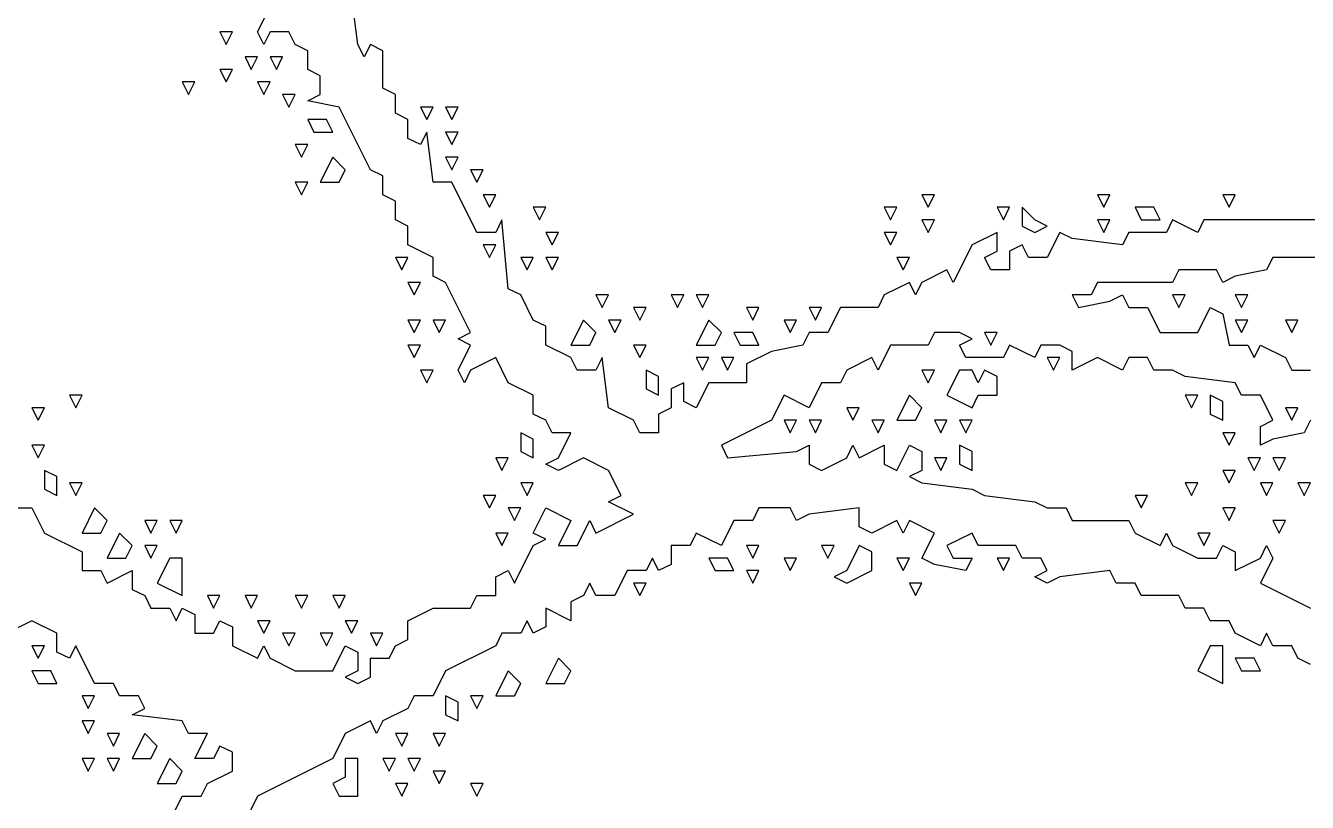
# Model space of a CAD drawing. Extents: x 2 to 124, y 0 to 170.
# Drawn here: x 46.04 to 62.5, y 148.03 to 158.01 of the extents above; entities that cross this region are included whole.
import ezdxf

# ---------------------------------------------------------------- set-up
doc = ezdxf.new("R2010")
doc.units = 0
doc.layers.add('Layer0', color=7, linetype='Continuous')

msp = doc.modelspace()

# ---------------------------------------------------------------- linework, layer by layer
at = {"layer": 'Layer0', "color": 5, "linetype": 'CONTINUOUS'}
for p, q in [((50.30777, 157.7652, 0.1), (50.22727, 158.4091, 0.1)), ((49.01989, 157.9261, 0.1), (49.18087, 158.2481, 0.1)), ((48.53693, 157.9261, 0.1), (48.61742, 157.7652, 0.1)), ((48.69792, 157.9261, 0.1), (48.53693, 157.9261, 0.1)), ((48.61742, 157.7652, 0.1), (48.69792, 157.9261, 0.1)), ((49.10038, 157.7652, 0.1), (49.01989, 157.9261, 0.1)), ((49.18087, 157.9261, 0.1), (49.10038, 157.7652, 0.1)), ((49.42235, 157.9261, 0.1), (49.18087, 157.9261, 0.1)), ((49.50284, 157.7652, 0.1), (49.42235, 157.9261, 0.1)), ((49.66383, 157.6847, 0.1), (49.50284, 157.7652, 0.1)), ((50.38826, 157.6042, 0.1), (50.30777, 157.7652, 0.1)), ((50.46875, 157.7652, 0.1), (50.38826, 157.6042, 0.1)), ((50.62973, 157.6847, 0.1), (50.46875, 157.7652, 0.1)), ((48.8589, 157.6042, 0.1), (48.93939, 157.4432, 0.1)), ((49.01989, 157.6042, 0.1), (48.8589, 157.6042, 0.1)), ((48.93939, 157.4432, 0.1), (49.01989, 157.6042, 0.1)), ((49.18087, 157.6042, 0.1), (49.26136, 157.4432, 0.1)), ((49.34186, 157.6042, 0.1), (49.18087, 157.6042, 0.1)), ((49.26136, 157.4432, 0.1), (49.34186, 157.6042, 0.1)), ((49.66383, 157.4432, 0.1), (49.66383, 157.6847, 0.1)), ((50.62973, 157.2017, 0.1), (50.62973, 157.6847, 0.1)), ((48.53693, 157.4432, 0.1), (48.61742, 157.2822, 0.1)), ((48.69792, 157.4432, 0.1), (48.53693, 157.4432, 0.1)), ((48.61742, 157.2822, 0.1), (48.69792, 157.4432, 0.1)), ((49.82481, 157.3627, 0.1), (49.66383, 157.4432, 0.1)), ((48.05398, 157.2822, 0.1), (48.13447, 157.1212, 0.1)), ((48.21496, 157.2822, 0.1), (48.05398, 157.2822, 0.1)), ((48.13447, 157.1212, 0.1), (48.21496, 157.2822, 0.1)), ((49.01989, 157.2822, 0.1), (49.10038, 157.1212, 0.1)), ((49.18087, 157.2822, 0.1), (49.01989, 157.2822, 0.1)), ((49.10038, 157.1212, 0.1), (49.18087, 157.2822, 0.1)), ((49.82481, 157.1212, 0.1), (49.82481, 157.3627, 0.1)), ((50.79072, 157.1212, 0.1), (50.62973, 157.2017, 0.1)), ((49.34186, 157.1212, 0.1), (49.42235, 156.9602, 0.1)), ((49.50284, 157.1212, 0.1), (49.34186, 157.1212, 0.1)), ((49.42235, 156.9602, 0.1), (49.50284, 157.1212, 0.1)), ((49.66383, 157.0407, 0.1), (49.82481, 157.1212, 0.1)), ((50.06629, 156.9602, 0.1), (49.66383, 157.0407, 0.1)), ((50.79072, 156.8797, 0.1), (50.79072, 157.1212, 0.1)), ((50.46875, 156.1553, 0.1), (50.06629, 156.9602, 0.1)), ((50.9517, 156.7992, 0.1), (50.79072, 156.8797, 0.1)), ((51.11269, 156.9602, 0.1), (51.19318, 156.7992, 0.1)), ((51.27367, 156.9602, 0.1), (51.11269, 156.9602, 0.1)), ((51.19318, 156.7992, 0.1), (51.27367, 156.9602, 0.1)), ((51.43466, 156.9602, 0.1), (51.51515, 156.7992, 0.1)), ((51.59564, 156.9602, 0.1), (51.43466, 156.9602, 0.1)), ((51.51515, 156.7992, 0.1), (51.59564, 156.9602, 0.1)), ((49.66383, 156.7992, 0.1), (49.74432, 156.6383, 0.1)), ((49.9053, 156.7992, 0.1), (49.66383, 156.7992, 0.1)), ((49.9858, 156.6383, 0.1), (49.9053, 156.7992, 0.1)), ((50.9517, 156.5578, 0.1), (50.9517, 156.7992, 0.1)), ((49.74432, 156.6383, 0.1), (49.9858, 156.6383, 0.1)), ((51.11269, 156.4773, 0.1), (50.9517, 156.5578, 0.1)), ((51.19318, 156.6383, 0.1), (51.11269, 156.4773, 0.1)), ((51.27367, 155.9943, 0.1), (51.19318, 156.6383, 0.1)), ((51.43466, 156.6383, 0.1), (51.51515, 156.4773, 0.1)), ((51.59564, 156.6383, 0.1), (51.43466, 156.6383, 0.1)), ((51.51515, 156.4773, 0.1), (51.59564, 156.6383, 0.1)), ((49.50284, 156.4773, 0.1), (49.58333, 156.3163, 0.1)), ((49.66383, 156.4773, 0.1), (49.50284, 156.4773, 0.1)), ((49.58333, 156.3163, 0.1), (49.66383, 156.4773, 0.1)), ((49.9858, 156.3163, 0.1), (49.82481, 155.9943, 0.1)), ((50.14678, 156.1553, 0.1), (49.9858, 156.3163, 0.1)), ((51.43466, 156.3163, 0.1), (51.51515, 156.1553, 0.1)), ((51.59564, 156.3163, 0.1), (51.43466, 156.3163, 0.1)), ((51.51515, 156.1553, 0.1), (51.59564, 156.3163, 0.1)), ((50.06629, 155.9943, 0.1), (50.14678, 156.1553, 0.1)), ((50.62973, 156.0748, 0.1), (50.46875, 156.1553, 0.1)), ((50.62973, 155.8333, 0.1), (50.62973, 156.0748, 0.1)), ((51.75663, 156.1553, 0.1), (51.83712, 155.9943, 0.1)), ((51.91761, 156.1553, 0.1), (51.75663, 156.1553, 0.1)), ((51.83712, 155.9943, 0.1), (51.91761, 156.1553, 0.1)), ((49.50284, 155.9943, 0.1), (49.58333, 155.8333, 0.1)), ((49.66383, 155.9943, 0.1), (49.50284, 155.9943, 0.1)), ((49.58333, 155.8333, 0.1), (49.66383, 155.9943, 0.1)), ((49.82481, 155.9943, 0.1), (50.06629, 155.9943, 0.1)), ((51.51515, 155.9943, 0.1), (51.27367, 155.9943, 0.1)), ((51.83712, 155.3504, 0.1), (51.51515, 155.9943, 0.1)), ((50.79072, 155.7528, 0.1), (50.62973, 155.8333, 0.1)), ((50.79072, 155.5114, 0.1), (50.79072, 155.7528, 0.1)), ((51.91761, 155.8333, 0.1), (51.99811, 155.6723, 0.1)), ((52.0786, 155.8333, 0.1), (51.91761, 155.8333, 0.1)), ((51.99811, 155.6723, 0.1), (52.0786, 155.8333, 0.1)), ((57.55208, 155.8333, 0.1), (57.63258, 155.6723, 0.1)), ((57.71307, 155.8333, 0.1), (57.55208, 155.8333, 0.1)), ((57.63258, 155.6723, 0.1), (57.71307, 155.8333, 0.1)), ((59.80587, 155.8333, 0.1), (59.88636, 155.6723, 0.1)), ((59.96686, 155.8333, 0.1), (59.80587, 155.8333, 0.1)), ((59.88636, 155.6723, 0.1), (59.96686, 155.8333, 0.1)), ((61.41572, 155.8333, 0.1), (61.49621, 155.6723, 0.1)), ((61.5767, 155.8333, 0.1), (61.41572, 155.8333, 0.1)), ((61.49621, 155.6723, 0.1), (61.5767, 155.8333, 0.1)), ((52.56155, 155.6723, 0.1), (52.64205, 155.5114, 0.1)), ((52.72254, 155.6723, 0.1), (52.56155, 155.6723, 0.1)), ((52.64205, 155.5114, 0.1), (52.72254, 155.6723, 0.1)), ((57.06913, 155.6723, 0.1), (57.14962, 155.5114, 0.1)), ((57.23011, 155.6723, 0.1), (57.06913, 155.6723, 0.1)), ((57.14962, 155.5114, 0.1), (57.23011, 155.6723, 0.1)), ((58.51799, 155.6723, 0.1), (58.59848, 155.5114, 0.1)), ((58.67898, 155.6723, 0.1), (58.51799, 155.6723, 0.1)), ((58.59848, 155.5114, 0.1), (58.67898, 155.6723, 0.1)), ((58.83996, 155.6723, 0.1), (58.83996, 155.4309, 0.1)), ((59.00095, 155.5114, 0.1), (58.83996, 155.6723, 0.1)), ((60.28883, 155.6723, 0.1), (60.36932, 155.5114, 0.1)), ((60.5303, 155.6723, 0.1), (60.28883, 155.6723, 0.1)), ((60.6108, 155.5114, 0.1), (60.5303, 155.6723, 0.1)), ((50.9517, 155.4309, 0.1), (50.79072, 155.5114, 0.1)), ((50.9517, 155.1894, 0.1), (50.9517, 155.4309, 0.1)), ((52.15909, 155.5114, 0.1), (52.0786, 155.3504, 0.1)), ((52.23958, 154.6259, 0.1), (52.15909, 155.5114, 0.1)), ((57.55208, 155.5114, 0.1), (57.63258, 155.3504, 0.1)), ((57.71307, 155.5114, 0.1), (57.55208, 155.5114, 0.1)), ((57.63258, 155.3504, 0.1), (57.71307, 155.5114, 0.1)), ((58.83996, 155.4309, 0.1), (59.00095, 155.3504, 0.1)), ((59.16193, 155.4309, 0.1), (59.00095, 155.5114, 0.1)), ((59.00095, 155.3504, 0.1), (59.16193, 155.4309, 0.1)), ((59.80587, 155.5114, 0.1), (59.88636, 155.3504, 0.1)), ((59.96686, 155.5114, 0.1), (59.80587, 155.5114, 0.1)), ((59.88636, 155.3504, 0.1), (59.96686, 155.5114, 0.1)), ((60.36932, 155.5114, 0.1), (60.6108, 155.5114, 0.1)), ((60.77178, 155.5114, 0.1), (60.69129, 155.3504, 0.1)), ((61.09375, 155.3504, 0.1), (60.77178, 155.5114, 0.1)), ((61.17424, 155.5114, 0.1), (61.09375, 155.3504, 0.1)), ((66.24527, 155.5114, 0.1), (61.17424, 155.5114, 0.1)), ((52.0786, 155.3504, 0.1), (51.83712, 155.3504, 0.1)), ((52.72254, 155.3504, 0.1), (52.80303, 155.1894, 0.1)), ((52.88352, 155.3504, 0.1), (52.72254, 155.3504, 0.1)), ((52.80303, 155.1894, 0.1), (52.88352, 155.3504, 0.1)), ((57.06913, 155.3504, 0.1), (57.14962, 155.1894, 0.1)), ((57.23011, 155.3504, 0.1), (57.06913, 155.3504, 0.1)), ((57.14962, 155.1894, 0.1), (57.23011, 155.3504, 0.1)), ((58.51799, 155.3504, 0.1), (58.19602, 155.1894, 0.1)), ((58.51799, 155.1089, 0.1), (58.51799, 155.3504, 0.1)), ((59.32292, 155.3504, 0.1), (59.16193, 155.0284, 0.1)), ((59.4839, 155.2699, 0.1), (59.32292, 155.3504, 0.1)), ((60.12784, 155.1894, 0.1), (59.4839, 155.2699, 0.1)), ((60.20833, 155.3504, 0.1), (60.12784, 155.1894, 0.1)), ((60.69129, 155.3504, 0.1), (60.20833, 155.3504, 0.1)), ((51.27367, 155.0284, 0.1), (50.9517, 155.1894, 0.1)), ((51.91761, 155.1894, 0.1), (51.99811, 155.0284, 0.1)), ((52.0786, 155.1894, 0.1), (51.91761, 155.1894, 0.1)), ((51.99811, 155.0284, 0.1), (52.0786, 155.1894, 0.1)), ((58.19602, 155.1894, 0.1), (57.95455, 154.7064, 0.1)), ((58.35701, 155.0284, 0.1), (58.51799, 155.1089, 0.1)), ((58.83996, 155.1894, 0.1), (58.67898, 155.1089, 0.1)), ((58.67898, 155.1089, 0.1), (58.67898, 154.8674, 0.1)), ((58.92045, 155.0284, 0.1), (58.83996, 155.1894, 0.1)), ((50.79072, 155.0284, 0.1), (50.87121, 154.8674, 0.1)), ((50.9517, 155.0284, 0.1), (50.79072, 155.0284, 0.1)), ((50.87121, 154.8674, 0.1), (50.9517, 155.0284, 0.1)), ((51.27367, 154.7869, 0.1), (51.27367, 155.0284, 0.1)), ((52.40057, 155.0284, 0.1), (52.48106, 154.8674, 0.1)), ((52.56155, 155.0284, 0.1), (52.40057, 155.0284, 0.1)), ((52.48106, 154.8674, 0.1), (52.56155, 155.0284, 0.1)), ((52.72254, 155.0284, 0.1), (52.80303, 154.8674, 0.1)), ((52.88352, 155.0284, 0.1), (52.72254, 155.0284, 0.1)), ((52.80303, 154.8674, 0.1), (52.88352, 155.0284, 0.1)), ((57.23011, 155.0284, 0.1), (57.31061, 154.8674, 0.1)), ((57.3911, 155.0284, 0.1), (57.23011, 155.0284, 0.1)), ((57.31061, 154.8674, 0.1), (57.3911, 155.0284, 0.1)), ((58.4375, 154.8674, 0.1), (58.35701, 155.0284, 0.1)), ((59.16193, 155.0284, 0.1), (58.92045, 155.0284, 0.1)), ((62.05966, 155.0284, 0.1), (61.97917, 154.8674, 0.1)), ((65.9233, 155.0284, 0.1), (62.05966, 155.0284, 0.1)), ((51.43466, 154.7064, 0.1), (51.27367, 154.7869, 0.1)), ((57.87405, 154.8674, 0.1), (57.55208, 154.7064, 0.1)), ((57.95455, 154.7064, 0.1), (57.87405, 154.8674, 0.1)), ((58.67898, 154.8674, 0.1), (58.4375, 154.8674, 0.1)), ((60.85227, 154.8674, 0.1), (60.77178, 154.7064, 0.1)), ((61.33523, 154.8674, 0.1), (60.85227, 154.8674, 0.1)), ((61.41572, 154.7064, 0.1), (61.33523, 154.8674, 0.1)), ((61.5767, 154.7869, 0.1), (61.41572, 154.7064, 0.1)), ((61.97917, 154.8674, 0.1), (61.5767, 154.7869, 0.1)), ((50.9517, 154.7064, 0.1), (51.0322, 154.5455, 0.1)), ((51.11269, 154.7064, 0.1), (50.9517, 154.7064, 0.1)), ((51.0322, 154.5455, 0.1), (51.11269, 154.7064, 0.1)), ((51.75663, 154.0625, 0.1), (51.43466, 154.7064, 0.1)), ((52.40057, 154.5455, 0.1), (52.23958, 154.6259, 0.1)), ((57.3911, 154.7064, 0.1), (57.06913, 154.5455, 0.1)), ((57.47159, 154.5455, 0.1), (57.3911, 154.7064, 0.1)), ((57.55208, 154.7064, 0.1), (57.47159, 154.5455, 0.1)), ((59.80587, 154.7064, 0.1), (59.72538, 154.5455, 0.1)), ((60.77178, 154.7064, 0.1), (59.80587, 154.7064, 0.1)), ((52.56155, 154.2235, 0.1), (52.40057, 154.5455, 0.1)), ((53.36648, 154.5455, 0.1), (53.44697, 154.3845, 0.1)), ((53.52746, 154.5455, 0.1), (53.36648, 154.5455, 0.1)), ((53.44697, 154.3845, 0.1), (53.52746, 154.5455, 0.1)), ((54.33239, 154.5455, 0.1), (54.41288, 154.3845, 0.1)), ((54.49337, 154.5455, 0.1), (54.33239, 154.5455, 0.1)), ((54.41288, 154.3845, 0.1), (54.49337, 154.5455, 0.1)), ((54.65436, 154.5455, 0.1), (54.73485, 154.3845, 0.1)), ((54.81534, 154.5455, 0.1), (54.65436, 154.5455, 0.1)), ((54.73485, 154.3845, 0.1), (54.81534, 154.5455, 0.1)), ((57.06913, 154.5455, 0.1), (56.98864, 154.3845, 0.1)), ((59.72538, 154.5455, 0.1), (59.4839, 154.5455, 0.1)), ((59.4839, 154.5455, 0.1), (59.56439, 154.3845, 0.1)), ((59.56439, 154.3845, 0.1), (59.96686, 154.465, 0.1)), ((59.96686, 154.465, 0.1), (60.12784, 154.5455, 0.1)), ((60.12784, 154.5455, 0.1), (60.20833, 154.3845, 0.1)), ((60.77178, 154.5455, 0.1), (60.85227, 154.3845, 0.1)), ((60.93277, 154.5455, 0.1), (60.77178, 154.5455, 0.1)), ((60.85227, 154.3845, 0.1), (60.93277, 154.5455, 0.1)), ((61.5767, 154.5455, 0.1), (61.6572, 154.3845, 0.1)), ((61.73769, 154.5455, 0.1), (61.5767, 154.5455, 0.1)), ((61.6572, 154.3845, 0.1), (61.73769, 154.5455, 0.1)), ((53.84943, 154.3845, 0.1), (53.92992, 154.2235, 0.1)), ((54.01042, 154.3845, 0.1), (53.84943, 154.3845, 0.1)), ((53.92992, 154.2235, 0.1), (54.01042, 154.3845, 0.1)), ((55.2983, 154.3845, 0.1), (55.37879, 154.2235, 0.1)), ((55.45928, 154.3845, 0.1), (55.2983, 154.3845, 0.1)), ((55.37879, 154.2235, 0.1), (55.45928, 154.3845, 0.1)), ((56.10322, 154.3845, 0.1), (56.18371, 154.2235, 0.1)), ((56.2642, 154.3845, 0.1), (56.10322, 154.3845, 0.1)), ((56.18371, 154.2235, 0.1), (56.2642, 154.3845, 0.1)), ((56.50568, 154.3845, 0.1), (56.3447, 154.0625, 0.1)), ((56.98864, 154.3845, 0.1), (56.50568, 154.3845, 0.1)), ((60.20833, 154.3845, 0.1), (60.44981, 154.3845, 0.1)), ((60.44981, 154.3845, 0.1), (60.6108, 154.0625, 0.1)), ((61.09375, 154.0625, 0.1), (61.25473, 154.3845, 0.1)), ((61.25473, 154.3845, 0.1), (61.41572, 154.304, 0.1)), ((61.41572, 154.304, 0.1), (61.49621, 153.9015, 0.1)), ((50.9517, 154.2235, 0.1), (51.0322, 154.0625, 0.1)), ((51.11269, 154.2235, 0.1), (50.9517, 154.2235, 0.1)), ((51.0322, 154.0625, 0.1), (51.11269, 154.2235, 0.1)), ((51.27367, 154.2235, 0.1), (51.35417, 154.0625, 0.1)), ((51.43466, 154.2235, 0.1), (51.27367, 154.2235, 0.1)), ((51.35417, 154.0625, 0.1), (51.43466, 154.2235, 0.1)), ((52.72254, 154.143, 0.1), (52.56155, 154.2235, 0.1)), ((52.72254, 153.9015, 0.1), (52.72254, 154.143, 0.1)), ((53.20549, 154.2235, 0.1), (53.04451, 153.9015, 0.1)), ((53.36648, 154.0625, 0.1), (53.20549, 154.2235, 0.1)), ((53.52746, 154.2235, 0.1), (53.60795, 154.0625, 0.1)), ((53.68845, 154.2235, 0.1), (53.52746, 154.2235, 0.1)), ((53.60795, 154.0625, 0.1), (53.68845, 154.2235, 0.1)), ((54.81534, 154.2235, 0.1), (54.65436, 153.9015, 0.1)), ((54.97633, 154.0625, 0.1), (54.81534, 154.2235, 0.1)), ((55.78125, 154.2235, 0.1), (55.86174, 154.0625, 0.1)), ((55.94223, 154.2235, 0.1), (55.78125, 154.2235, 0.1)), ((55.86174, 154.0625, 0.1), (55.94223, 154.2235, 0.1)), ((61.5767, 154.2235, 0.1), (61.6572, 154.0625, 0.1)), ((61.73769, 154.2235, 0.1), (61.5767, 154.2235, 0.1)), ((61.6572, 154.0625, 0.1), (61.73769, 154.2235, 0.1)), ((62.22064, 154.2235, 0.1), (62.30114, 154.0625, 0.1)), ((62.38163, 154.2235, 0.1), (62.22064, 154.2235, 0.1)), ((62.30114, 154.0625, 0.1), (62.38163, 154.2235, 0.1)), ((51.59564, 153.982, 0.1), (51.75663, 154.0625, 0.1)), ((51.75663, 153.9015, 0.1), (51.59564, 153.982, 0.1)), ((53.28598, 153.9015, 0.1), (53.36648, 154.0625, 0.1)), ((54.89583, 153.9015, 0.1), (54.97633, 154.0625, 0.1)), ((55.13731, 154.0625, 0.1), (55.2178, 153.9015, 0.1)), ((55.37879, 154.0625, 0.1), (55.13731, 154.0625, 0.1)), ((55.45928, 153.9015, 0.1), (55.37879, 154.0625, 0.1)), ((56.10322, 154.0625, 0.1), (56.02273, 153.9015, 0.1)), ((56.3447, 154.0625, 0.1), (56.10322, 154.0625, 0.1)), ((57.71307, 154.0625, 0.1), (57.63258, 153.9015, 0.1)), ((58.03504, 154.0625, 0.1), (57.71307, 154.0625, 0.1)), ((58.19602, 153.982, 0.1), (58.03504, 154.0625, 0.1)), ((58.03504, 153.9015, 0.1), (58.19602, 153.982, 0.1)), ((58.35701, 154.0625, 0.1), (58.4375, 153.9015, 0.1)), ((58.51799, 154.0625, 0.1), (58.35701, 154.0625, 0.1)), ((58.4375, 153.9015, 0.1), (58.51799, 154.0625, 0.1)), ((60.6108, 154.0625, 0.1), (61.09375, 154.0625, 0.1)), ((50.9517, 153.9015, 0.1), (51.0322, 153.7405, 0.1)), ((51.11269, 153.9015, 0.1), (50.9517, 153.9015, 0.1)), ((51.0322, 153.7405, 0.1), (51.11269, 153.9015, 0.1)), ((51.59564, 153.5795, 0.1), (51.75663, 153.9015, 0.1)), ((53.04451, 153.7405, 0.1), (52.72254, 153.9015, 0.1)), ((53.04451, 153.9015, 0.1), (53.28598, 153.9015, 0.1)), ((53.84943, 153.9015, 0.1), (53.92992, 153.7405, 0.1)), ((54.01042, 153.9015, 0.1), (53.84943, 153.9015, 0.1)), ((53.92992, 153.7405, 0.1), (54.01042, 153.9015, 0.1)), ((54.65436, 153.9015, 0.1), (54.89583, 153.9015, 0.1)), ((55.2178, 153.9015, 0.1), (55.45928, 153.9015, 0.1)), ((55.62027, 153.821, 0.1), (55.2983, 153.66, 0.1)), ((56.02273, 153.9015, 0.1), (55.62027, 153.821, 0.1)), ((57.14962, 153.9015, 0.1), (56.98864, 153.5795, 0.1)), ((57.63258, 153.9015, 0.1), (57.14962, 153.9015, 0.1)), ((58.11553, 153.7405, 0.1), (58.03504, 153.9015, 0.1)), ((58.67898, 153.9015, 0.1), (58.59848, 153.7405, 0.1)), ((59.00095, 153.7405, 0.1), (58.67898, 153.9015, 0.1)), ((59.08144, 153.9015, 0.1), (59.00095, 153.7405, 0.1)), ((59.32292, 153.9015, 0.1), (59.08144, 153.9015, 0.1)), ((59.4839, 153.821, 0.1), (59.32292, 153.9015, 0.1)), ((59.4839, 153.5795, 0.1), (59.4839, 153.821, 0.1)), ((61.49621, 153.9015, 0.1), (61.73769, 153.9015, 0.1)), ((61.73769, 153.9015, 0.1), (61.81818, 153.7405, 0.1)), ((61.81818, 153.7405, 0.1), (61.89867, 153.9015, 0.1)), ((61.89867, 153.9015, 0.1), (62.22064, 153.7405, 0.1)), ((51.11269, 153.5795, 0.1), (51.19318, 153.4186, 0.1)), ((51.27367, 153.5795, 0.1), (51.11269, 153.5795, 0.1)), ((51.19318, 153.4186, 0.1), (51.27367, 153.5795, 0.1)), ((51.67614, 153.4186, 0.1), (51.59564, 153.5795, 0.1)), ((51.75663, 153.5795, 0.1), (51.67614, 153.4186, 0.1)), ((52.0786, 153.7405, 0.1), (51.75663, 153.5795, 0.1)), ((52.23958, 153.4186, 0.1), (52.0786, 153.7405, 0.1)), ((53.125, 153.5795, 0.1), (53.04451, 153.7405, 0.1)), ((53.36648, 153.5795, 0.1), (53.125, 153.5795, 0.1)), ((53.44697, 153.7405, 0.1), (53.36648, 153.5795, 0.1)), ((53.52746, 153.0966, 0.1), (53.44697, 153.7405, 0.1)), ((54.01042, 153.5795, 0.1), (54.01042, 153.3381, 0.1)), ((54.1714, 153.4991, 0.1), (54.01042, 153.5795, 0.1)), ((54.65436, 153.7405, 0.1), (54.73485, 153.5795, 0.1)), ((54.81534, 153.7405, 0.1), (54.65436, 153.7405, 0.1)), ((54.73485, 153.5795, 0.1), (54.81534, 153.7405, 0.1)), ((54.97633, 153.7405, 0.1), (55.05682, 153.5795, 0.1)), ((55.13731, 153.7405, 0.1), (54.97633, 153.7405, 0.1)), ((55.05682, 153.5795, 0.1), (55.13731, 153.7405, 0.1)), ((55.2983, 153.66, 0.1), (55.2983, 153.4186, 0.1)), ((56.58617, 153.5795, 0.1), (56.50568, 153.4186, 0.1)), ((56.90814, 153.7405, 0.1), (56.58617, 153.5795, 0.1)), ((56.98864, 153.5795, 0.1), (56.90814, 153.7405, 0.1)), ((57.55208, 153.5795, 0.1), (57.63258, 153.4186, 0.1)), ((57.71307, 153.5795, 0.1), (57.55208, 153.5795, 0.1)), ((57.63258, 153.4186, 0.1), (57.71307, 153.5795, 0.1)), ((58.03504, 153.5795, 0.1), (57.87405, 153.2576, 0.1)), ((58.19602, 153.5795, 0.1), (58.03504, 153.5795, 0.1)), ((58.59848, 153.7405, 0.1), (58.11553, 153.7405, 0.1)), ((58.27652, 153.4186, 0.1), (58.19602, 153.5795, 0.1)), ((58.35701, 153.5795, 0.1), (58.27652, 153.4186, 0.1)), ((58.51799, 153.4991, 0.1), (58.35701, 153.5795, 0.1)), ((59.16193, 153.7405, 0.1), (59.24242, 153.5795, 0.1)), ((59.32292, 153.7405, 0.1), (59.16193, 153.7405, 0.1)), ((59.24242, 153.5795, 0.1), (59.32292, 153.7405, 0.1)), ((59.80587, 153.7405, 0.1), (59.4839, 153.5795, 0.1)), ((60.12784, 153.5795, 0.1), (59.80587, 153.7405, 0.1)), ((60.20833, 153.7405, 0.1), (60.12784, 153.5795, 0.1)), ((60.44981, 153.7405, 0.1), (60.20833, 153.7405, 0.1)), ((60.5303, 153.5795, 0.1), (60.44981, 153.7405, 0.1)), ((60.77178, 153.5795, 0.1), (60.5303, 153.5795, 0.1)), ((60.93277, 153.4991, 0.1), (60.77178, 153.5795, 0.1)), ((62.22064, 153.7405, 0.1), (62.30114, 153.5795, 0.1)), ((62.30114, 153.5795, 0.1), (62.54261, 153.5795, 0.1)), ((52.56155, 153.2576, 0.1), (52.23958, 153.4186, 0.1)), ((54.1714, 153.2576, 0.1), (54.1714, 153.4991, 0.1)), ((54.49337, 153.4186, 0.1), (54.33239, 153.3381, 0.1)), ((54.49337, 153.1771, 0.1), (54.49337, 153.4186, 0.1)), ((54.81534, 153.4186, 0.1), (54.65436, 153.0966, 0.1)), ((55.2983, 153.4186, 0.1), (54.81534, 153.4186, 0.1)), ((56.2642, 153.4186, 0.1), (56.10322, 153.0966, 0.1)), ((56.50568, 153.4186, 0.1), (56.2642, 153.4186, 0.1)), ((58.51799, 153.2576, 0.1), (58.51799, 153.4991, 0.1)), ((61.5767, 153.4186, 0.1), (60.93277, 153.4991, 0.1)), ((61.6572, 153.2576, 0.1), (61.5767, 153.4186, 0.1)), ((46.60511, 153.2576, 0.1), (46.68561, 153.0966, 0.1)), ((46.7661, 153.2576, 0.1), (46.60511, 153.2576, 0.1)), ((46.68561, 153.0966, 0.1), (46.7661, 153.2576, 0.1)), ((52.56155, 153.0161, 0.1), (52.56155, 153.2576, 0.1)), ((54.01042, 153.3381, 0.1), (54.1714, 153.2576, 0.1)), ((54.33239, 153.3381, 0.1), (54.33239, 153.0966, 0.1)), ((55.78125, 153.2576, 0.1), (55.62027, 152.9356, 0.1)), ((56.10322, 153.0966, 0.1), (55.78125, 153.2576, 0.1)), ((57.3911, 153.2576, 0.1), (57.23011, 152.9356, 0.1)), ((57.55208, 153.0966, 0.1), (57.3911, 153.2576, 0.1)), ((57.87405, 153.2576, 0.1), (58.19602, 153.0966, 0.1)), ((58.19602, 153.0966, 0.1), (58.27652, 153.2576, 0.1)), ((58.27652, 153.2576, 0.1), (58.51799, 153.2576, 0.1)), ((60.93277, 153.2576, 0.1), (61.01326, 153.0966, 0.1)), ((61.09375, 153.2576, 0.1), (60.93277, 153.2576, 0.1)), ((61.01326, 153.0966, 0.1), (61.09375, 153.2576, 0.1)), ((61.25473, 153.2576, 0.1), (61.25473, 153.0161, 0.1)), ((61.41572, 153.1771, 0.1), (61.25473, 153.2576, 0.1)), ((61.89867, 153.2576, 0.1), (61.6572, 153.2576, 0.1)), ((62.05966, 152.9356, 0.1), (61.89867, 153.2576, 0.1)), ((46.12216, 153.0966, 0.1), (46.20265, 152.9356, 0.1)), ((46.28314, 153.0966, 0.1), (46.12216, 153.0966, 0.1)), ((46.20265, 152.9356, 0.1), (46.28314, 153.0966, 0.1)), ((53.84943, 152.9356, 0.1), (53.52746, 153.0966, 0.1)), ((54.33239, 153.0966, 0.1), (54.1714, 153.0161, 0.1)), ((54.65436, 153.0966, 0.1), (54.49337, 153.1771, 0.1)), ((56.58617, 153.0966, 0.1), (56.66667, 152.9356, 0.1)), ((56.74716, 153.0966, 0.1), (56.58617, 153.0966, 0.1)), ((56.66667, 152.9356, 0.1), (56.74716, 153.0966, 0.1)), ((57.47159, 152.9356, 0.1), (57.55208, 153.0966, 0.1)), ((61.41572, 152.9356, 0.1), (61.41572, 153.1771, 0.1)), ((62.22064, 153.0966, 0.1), (62.30114, 152.9356, 0.1)), ((62.38163, 153.0966, 0.1), (62.22064, 153.0966, 0.1)), ((62.30114, 152.9356, 0.1), (62.38163, 153.0966, 0.1)), ((52.72254, 152.9356, 0.1), (52.56155, 153.0161, 0.1)), ((52.80303, 152.7746, 0.1), (52.72254, 152.9356, 0.1)), ((53.92992, 152.7746, 0.1), (53.84943, 152.9356, 0.1)), ((54.1714, 153.0161, 0.1), (54.1714, 152.7746, 0.1)), ((55.62027, 152.9356, 0.1), (54.97633, 152.6136, 0.1)), ((55.78125, 152.9356, 0.1), (55.86174, 152.7746, 0.1)), ((55.94223, 152.9356, 0.1), (55.78125, 152.9356, 0.1)), ((55.86174, 152.7746, 0.1), (55.94223, 152.9356, 0.1)), ((56.10322, 152.9356, 0.1), (56.18371, 152.7746, 0.1)), ((56.2642, 152.9356, 0.1), (56.10322, 152.9356, 0.1)), ((56.18371, 152.7746, 0.1), (56.2642, 152.9356, 0.1)), ((56.90814, 152.9356, 0.1), (56.98864, 152.7746, 0.1)), ((57.06913, 152.9356, 0.1), (56.90814, 152.9356, 0.1)), ((56.98864, 152.7746, 0.1), (57.06913, 152.9356, 0.1)), ((57.23011, 152.9356, 0.1), (57.47159, 152.9356, 0.1)), ((57.71307, 152.9356, 0.1), (57.79356, 152.7746, 0.1)), ((57.87405, 152.9356, 0.1), (57.71307, 152.9356, 0.1)), ((57.79356, 152.7746, 0.1), (57.87405, 152.9356, 0.1)), ((58.03504, 152.9356, 0.1), (58.11553, 152.7746, 0.1)), ((58.19602, 152.9356, 0.1), (58.03504, 152.9356, 0.1)), ((58.11553, 152.7746, 0.1), (58.19602, 152.9356, 0.1)), ((61.25473, 153.0161, 0.1), (61.41572, 152.9356, 0.1)), ((61.89867, 152.8551, 0.1), (62.05966, 152.9356, 0.1)), ((62.54261, 152.9356, 0.1), (62.46212, 152.7746, 0.1)), ((52.40057, 152.7746, 0.1), (52.40057, 152.5331, 0.1)), ((52.56155, 152.6941, 0.1), (52.40057, 152.7746, 0.1)), ((53.04451, 152.7746, 0.1), (52.80303, 152.7746, 0.1)), ((52.88352, 152.4527, 0.1), (53.04451, 152.7746, 0.1)), ((54.1714, 152.7746, 0.1), (53.92992, 152.7746, 0.1)), ((61.41572, 152.7746, 0.1), (61.49621, 152.6136, 0.1)), ((61.5767, 152.7746, 0.1), (61.41572, 152.7746, 0.1)), ((61.49621, 152.6136, 0.1), (61.5767, 152.7746, 0.1)), ((61.89867, 152.6136, 0.1), (61.89867, 152.8551, 0.1)), ((62.46212, 152.7746, 0.1), (62.05966, 152.6941, 0.1)), ((46.12216, 152.6136, 0.1), (46.20265, 152.4527, 0.1)), ((46.28314, 152.6136, 0.1), (46.12216, 152.6136, 0.1)), ((46.20265, 152.4527, 0.1), (46.28314, 152.6136, 0.1)), ((52.56155, 152.4527, 0.1), (52.56155, 152.6941, 0.1)), ((54.97633, 152.6136, 0.1), (55.05682, 152.4527, 0.1)), ((55.94223, 152.5331, 0.1), (56.10322, 152.6136, 0.1)), ((56.10322, 152.6136, 0.1), (56.10322, 152.3722, 0.1)), ((56.58617, 152.4527, 0.1), (56.66667, 152.6136, 0.1)), ((56.66667, 152.6136, 0.1), (56.74716, 152.4527, 0.1)), ((56.74716, 152.4527, 0.1), (57.06913, 152.6136, 0.1)), ((57.06913, 152.6136, 0.1), (57.06913, 152.3722, 0.1)), ((57.23011, 152.2917, 0.1), (57.3911, 152.6136, 0.1)), ((57.3911, 152.6136, 0.1), (57.55208, 152.5331, 0.1)), ((58.03504, 152.6136, 0.1), (58.03504, 152.3722, 0.1)), ((58.19602, 152.5331, 0.1), (58.03504, 152.6136, 0.1)), ((62.05966, 152.6941, 0.1), (61.89867, 152.6136, 0.1)), ((52.0786, 152.4527, 0.1), (52.15909, 152.2917, 0.1)), ((52.23958, 152.4527, 0.1), (52.0786, 152.4527, 0.1)), ((52.15909, 152.2917, 0.1), (52.23958, 152.4527, 0.1)), ((52.40057, 152.5331, 0.1), (52.56155, 152.4527, 0.1)), ((52.72254, 152.3722, 0.1), (52.88352, 152.4527, 0.1)), ((53.20549, 152.4527, 0.1), (52.88352, 152.2917, 0.1)), ((53.52746, 152.2917, 0.1), (53.20549, 152.4527, 0.1)), ((55.05682, 152.4527, 0.1), (55.94223, 152.5331, 0.1)), ((56.2642, 152.2917, 0.1), (56.58617, 152.4527, 0.1)), ((57.55208, 152.5331, 0.1), (57.55208, 152.2917, 0.1)), ((57.71307, 152.4527, 0.1), (57.79356, 152.2917, 0.1)), ((57.87405, 152.4527, 0.1), (57.71307, 152.4527, 0.1)), ((57.79356, 152.2917, 0.1), (57.87405, 152.4527, 0.1)), ((58.19602, 152.2917, 0.1), (58.19602, 152.5331, 0.1)), ((61.73769, 152.4527, 0.1), (61.81818, 152.2917, 0.1)), ((61.89867, 152.4527, 0.1), (61.73769, 152.4527, 0.1)), ((61.81818, 152.2917, 0.1), (61.89867, 152.4527, 0.1)), ((62.05966, 152.4527, 0.1), (62.14015, 152.2917, 0.1)), ((62.22064, 152.4527, 0.1), (62.05966, 152.4527, 0.1)), ((62.14015, 152.2917, 0.1), (62.22064, 152.4527, 0.1)), ((46.28314, 152.2917, 0.1), (46.28314, 152.0502, 0.1)), ((46.44413, 152.2112, 0.1), (46.28314, 152.2917, 0.1)), ((52.88352, 152.2917, 0.1), (52.72254, 152.3722, 0.1)), ((53.68845, 151.9697, 0.1), (53.52746, 152.2917, 0.1)), ((56.10322, 152.3722, 0.1), (56.2642, 152.2917, 0.1)), ((57.06913, 152.3722, 0.1), (57.23011, 152.2917, 0.1)), ((57.55208, 152.2917, 0.1), (57.3911, 152.2112, 0.1)), ((58.03504, 152.3722, 0.1), (58.19602, 152.2917, 0.1)), ((61.41572, 152.2917, 0.1), (61.49621, 152.1307, 0.1)), ((61.5767, 152.2917, 0.1), (61.41572, 152.2917, 0.1)), ((61.49621, 152.1307, 0.1), (61.5767, 152.2917, 0.1)), ((46.44413, 151.9697, 0.1), (46.44413, 152.2112, 0.1)), ((46.60511, 152.1307, 0.1), (46.68561, 151.9697, 0.1)), ((46.7661, 152.1307, 0.1), (46.60511, 152.1307, 0.1)), ((46.68561, 151.9697, 0.1), (46.7661, 152.1307, 0.1)), ((52.40057, 152.1307, 0.1), (52.48106, 151.9697, 0.1)), ((52.56155, 152.1307, 0.1), (52.40057, 152.1307, 0.1)), ((52.48106, 151.9697, 0.1), (52.56155, 152.1307, 0.1)), ((57.3911, 152.2112, 0.1), (57.55208, 152.1307, 0.1)), ((57.55208, 152.1307, 0.1), (58.19602, 152.0502, 0.1)), ((60.93277, 152.1307, 0.1), (61.01326, 151.9697, 0.1)), ((61.09375, 152.1307, 0.1), (60.93277, 152.1307, 0.1)), ((61.01326, 151.9697, 0.1), (61.09375, 152.1307, 0.1)), ((61.89867, 152.1307, 0.1), (61.97917, 151.9697, 0.1)), ((62.05966, 152.1307, 0.1), (61.89867, 152.1307, 0.1)), ((61.97917, 151.9697, 0.1), (62.05966, 152.1307, 0.1)), ((62.38163, 152.1307, 0.1), (62.46212, 151.9697, 0.1)), ((62.54261, 152.1307, 0.1), (62.38163, 152.1307, 0.1)), ((62.46212, 151.9697, 0.1), (62.54261, 152.1307, 0.1)), ((46.28314, 152.0502, 0.1), (46.44413, 151.9697, 0.1)), ((51.91761, 151.9697, 0.1), (51.99811, 151.8087, 0.1)), ((52.0786, 151.9697, 0.1), (51.91761, 151.9697, 0.1)), ((51.99811, 151.8087, 0.1), (52.0786, 151.9697, 0.1)), ((53.52746, 151.8892, 0.1), (53.68845, 151.9697, 0.1)), ((58.19602, 152.0502, 0.1), (58.35701, 151.9697, 0.1)), ((58.35701, 151.9697, 0.1), (59.00095, 151.8892, 0.1)), ((60.28883, 151.9697, 0.1), (60.36932, 151.8087, 0.1)), ((60.44981, 151.9697, 0.1), (60.28883, 151.9697, 0.1)), ((60.36932, 151.8087, 0.1), (60.44981, 151.9697, 0.1)), ((45.88068, 151.8087, 0.1), (46.12216, 151.8087, 0.1)), ((46.12216, 151.8087, 0.1), (46.28314, 151.4867, 0.1)), ((46.92708, 151.8087, 0.1), (46.7661, 151.4867, 0.1)), ((47.08807, 151.6477, 0.1), (46.92708, 151.8087, 0.1)), ((52.23958, 151.8087, 0.1), (52.32008, 151.6477, 0.1)), ((52.40057, 151.8087, 0.1), (52.23958, 151.8087, 0.1)), ((52.32008, 151.6477, 0.1), (52.40057, 151.8087, 0.1)), ((52.56155, 151.4867, 0.1), (52.72254, 151.8087, 0.1)), ((52.72254, 151.8087, 0.1), (53.04451, 151.6477, 0.1)), ((53.84943, 151.7282, 0.1), (53.52746, 151.8892, 0.1)), ((55.45928, 151.8087, 0.1), (55.37879, 151.6477, 0.1)), ((55.86174, 151.8087, 0.1), (55.45928, 151.8087, 0.1)), ((55.94223, 151.6477, 0.1), (55.86174, 151.8087, 0.1)), ((56.74716, 151.8087, 0.1), (56.10322, 151.7282, 0.1)), ((56.74716, 151.5672, 0.1), (56.74716, 151.8087, 0.1)), ((59.00095, 151.8892, 0.1), (59.16193, 151.8087, 0.1)), ((59.16193, 151.8087, 0.1), (59.40341, 151.8087, 0.1)), ((59.40341, 151.8087, 0.1), (59.4839, 151.6477, 0.1)), ((61.41572, 151.8087, 0.1), (61.49621, 151.6477, 0.1)), ((61.5767, 151.8087, 0.1), (61.41572, 151.8087, 0.1)), ((61.49621, 151.6477, 0.1), (61.5767, 151.8087, 0.1)), ((47.00758, 151.4867, 0.1), (47.08807, 151.6477, 0.1)), ((47.57102, 151.6477, 0.1), (47.65152, 151.4867, 0.1)), ((47.73201, 151.6477, 0.1), (47.57102, 151.6477, 0.1)), ((47.65152, 151.4867, 0.1), (47.73201, 151.6477, 0.1)), ((47.89299, 151.6477, 0.1), (47.97348, 151.4867, 0.1)), ((48.05398, 151.6477, 0.1), (47.89299, 151.6477, 0.1)), ((47.97348, 151.4867, 0.1), (48.05398, 151.6477, 0.1)), ((53.04451, 151.6477, 0.1), (52.88352, 151.3258, 0.1)), ((53.125, 151.3258, 0.1), (53.28598, 151.6477, 0.1)), ((53.28598, 151.6477, 0.1), (53.36648, 151.4867, 0.1)), ((53.36648, 151.4867, 0.1), (53.84943, 151.7282, 0.1)), ((55.13731, 151.6477, 0.1), (54.97633, 151.3258, 0.1)), ((55.37879, 151.6477, 0.1), (55.13731, 151.6477, 0.1)), ((56.10322, 151.7282, 0.1), (55.94223, 151.6477, 0.1)), ((57.23011, 151.6477, 0.1), (56.90814, 151.4867, 0.1)), ((57.31061, 151.4867, 0.1), (57.23011, 151.6477, 0.1)), ((57.3911, 151.6477, 0.1), (57.31061, 151.4867, 0.1)), ((57.71307, 151.4867, 0.1), (57.3911, 151.6477, 0.1)), ((59.4839, 151.6477, 0.1), (60.20833, 151.6477, 0.1)), ((60.20833, 151.6477, 0.1), (60.28883, 151.4867, 0.1)), ((62.05966, 151.6477, 0.1), (62.14015, 151.4867, 0.1)), ((62.22064, 151.6477, 0.1), (62.05966, 151.6477, 0.1)), ((62.14015, 151.4867, 0.1), (62.22064, 151.6477, 0.1)), ((46.28314, 151.4867, 0.1), (46.7661, 151.2453, 0.1)), ((46.7661, 151.4867, 0.1), (47.00758, 151.4867, 0.1)), ((47.24905, 151.4867, 0.1), (47.08807, 151.1648, 0.1)), ((47.41004, 151.3258, 0.1), (47.24905, 151.4867, 0.1)), ((52.0786, 151.4867, 0.1), (52.15909, 151.3258, 0.1)), ((52.23958, 151.4867, 0.1), (52.0786, 151.4867, 0.1)), ((52.15909, 151.3258, 0.1), (52.23958, 151.4867, 0.1)), ((52.72254, 151.4063, 0.1), (52.56155, 151.4867, 0.1)), ((54.65436, 151.4867, 0.1), (54.57386, 151.3258, 0.1)), ((54.97633, 151.3258, 0.1), (54.65436, 151.4867, 0.1)), ((56.90814, 151.4867, 0.1), (56.74716, 151.5672, 0.1)), ((57.55208, 151.1648, 0.1), (57.71307, 151.4867, 0.1)), ((58.19602, 151.4867, 0.1), (57.87405, 151.3258, 0.1)), ((58.27652, 151.3258, 0.1), (58.19602, 151.4867, 0.1)), ((60.28883, 151.4867, 0.1), (60.6108, 151.3258, 0.1)), ((60.6108, 151.3258, 0.1), (60.69129, 151.4867, 0.1)), ((60.69129, 151.4867, 0.1), (60.77178, 151.3258, 0.1)), ((61.09375, 151.4867, 0.1), (61.17424, 151.3258, 0.1)), ((61.25473, 151.4867, 0.1), (61.09375, 151.4867, 0.1)), ((61.17424, 151.3258, 0.1), (61.25473, 151.4867, 0.1)), ((47.32955, 151.1648, 0.1), (47.41004, 151.3258, 0.1)), ((47.57102, 151.3258, 0.1), (47.65152, 151.1648, 0.1)), ((47.73201, 151.3258, 0.1), (47.57102, 151.3258, 0.1)), ((47.65152, 151.1648, 0.1), (47.73201, 151.3258, 0.1)), ((52.32008, 150.8428, 0.1), (52.56155, 151.3258, 0.1)), ((52.56155, 151.3258, 0.1), (52.72254, 151.4063, 0.1)), ((52.88352, 151.3258, 0.1), (53.125, 151.3258, 0.1)), ((54.57386, 151.3258, 0.1), (54.33239, 151.3258, 0.1)), ((54.33239, 151.3258, 0.1), (54.33239, 151.0843, 0.1)), ((55.2983, 151.3258, 0.1), (55.37879, 151.1648, 0.1)), ((55.45928, 151.3258, 0.1), (55.2983, 151.3258, 0.1)), ((55.37879, 151.1648, 0.1), (55.45928, 151.3258, 0.1)), ((56.2642, 151.3258, 0.1), (56.3447, 151.1648, 0.1)), ((56.42519, 151.3258, 0.1), (56.2642, 151.3258, 0.1)), ((56.3447, 151.1648, 0.1), (56.42519, 151.3258, 0.1)), ((56.74716, 151.3258, 0.1), (56.58617, 151.0038, 0.1)), ((56.90814, 151.2453, 0.1), (56.74716, 151.3258, 0.1)), ((57.87405, 151.3258, 0.1), (57.95455, 151.1648, 0.1)), ((58.75947, 151.3258, 0.1), (58.27652, 151.3258, 0.1)), ((58.83996, 151.1648, 0.1), (58.75947, 151.3258, 0.1)), ((60.77178, 151.3258, 0.1), (61.09375, 151.1648, 0.1)), ((61.33523, 151.1648, 0.1), (61.41572, 151.3258, 0.1)), ((61.41572, 151.3258, 0.1), (61.5767, 151.2453, 0.1)), ((61.89867, 151.1648, 0.1), (61.97917, 151.3258, 0.1)), ((61.97917, 151.3258, 0.1), (62.05966, 151.1648, 0.1)), ((46.7661, 151.2453, 0.1), (46.7661, 151.0038, 0.1)), ((47.08807, 151.1648, 0.1), (47.32955, 151.1648, 0.1)), ((47.89299, 151.1648, 0.1), (47.73201, 150.8428, 0.1)), ((48.05398, 151.1648, 0.1), (47.89299, 151.1648, 0.1)), ((48.05398, 150.6818, 0.1), (48.05398, 151.1648, 0.1)), ((54.09091, 151.1648, 0.1), (54.01042, 151.0038, 0.1)), ((54.1714, 151.0038, 0.1), (54.09091, 151.1648, 0.1)), ((54.81534, 151.1648, 0.1), (54.89583, 151.0038, 0.1)), ((55.05682, 151.1648, 0.1), (54.81534, 151.1648, 0.1)), ((55.13731, 151.0038, 0.1), (55.05682, 151.1648, 0.1)), ((55.78125, 151.1648, 0.1), (55.86174, 151.0038, 0.1)), ((55.94223, 151.1648, 0.1), (55.78125, 151.1648, 0.1)), ((55.86174, 151.0038, 0.1), (55.94223, 151.1648, 0.1)), ((56.90814, 151.0038, 0.1), (56.90814, 151.2453, 0.1)), ((57.23011, 151.1648, 0.1), (57.31061, 151.0038, 0.1)), ((57.3911, 151.1648, 0.1), (57.23011, 151.1648, 0.1)), ((57.31061, 151.0038, 0.1), (57.3911, 151.1648, 0.1)), ((57.71307, 151.0843, 0.1), (57.55208, 151.1648, 0.1)), ((57.95455, 151.1648, 0.1), (58.19602, 151.1648, 0.1)), ((58.19602, 151.1648, 0.1), (58.11553, 151.0038, 0.1)), ((58.51799, 151.1648, 0.1), (58.59848, 151.0038, 0.1)), ((58.67898, 151.1648, 0.1), (58.51799, 151.1648, 0.1)), ((58.59848, 151.0038, 0.1), (58.67898, 151.1648, 0.1)), ((59.08144, 151.1648, 0.1), (58.83996, 151.1648, 0.1)), ((59.16193, 151.0038, 0.1), (59.08144, 151.1648, 0.1)), ((61.09375, 151.1648, 0.1), (61.33523, 151.1648, 0.1)), ((61.5767, 151.2453, 0.1), (61.5767, 151.0038, 0.1)), ((61.5767, 151.0038, 0.1), (61.89867, 151.1648, 0.1)), ((62.05966, 151.1648, 0.1), (61.89867, 150.8428, 0.1)), ((46.7661, 151.0038, 0.1), (47.00758, 151.0038, 0.1)), ((47.00758, 151.0038, 0.1), (47.08807, 150.8428, 0.1)), ((47.08807, 150.8428, 0.1), (47.41004, 151.0038, 0.1)), ((47.41004, 151.0038, 0.1), (47.41004, 150.7623, 0.1)), ((52.0786, 150.9233, 0.1), (52.23958, 151.0038, 0.1)), ((52.23958, 151.0038, 0.1), (52.32008, 150.8428, 0.1)), ((53.76894, 151.0038, 0.1), (53.60795, 150.6818, 0.1)), ((54.01042, 151.0038, 0.1), (53.76894, 151.0038, 0.1)), ((54.33239, 151.0843, 0.1), (54.1714, 151.0038, 0.1)), ((54.89583, 151.0038, 0.1), (55.13731, 151.0038, 0.1)), ((55.2983, 151.0038, 0.1), (55.37879, 150.8428, 0.1)), ((55.45928, 151.0038, 0.1), (55.2983, 151.0038, 0.1)), ((55.37879, 150.8428, 0.1), (55.45928, 151.0038, 0.1)), ((56.58617, 151.0038, 0.1), (56.42519, 150.9233, 0.1)), ((56.58617, 150.8428, 0.1), (56.90814, 151.0038, 0.1)), ((58.11553, 151.0038, 0.1), (57.71307, 151.0843, 0.1)), ((59.00095, 150.9233, 0.1), (59.16193, 151.0038, 0.1)), ((59.96686, 151.0038, 0.1), (59.32292, 150.9233, 0.1)), ((60.04735, 150.8428, 0.1), (59.96686, 151.0038, 0.1)), ((47.73201, 150.8428, 0.1), (48.05398, 150.6818, 0.1)), ((52.0786, 150.6818, 0.1), (52.0786, 150.9233, 0.1)), ((53.28598, 150.8428, 0.1), (53.20549, 150.6818, 0.1)), ((53.36648, 150.6818, 0.1), (53.28598, 150.8428, 0.1)), ((53.84943, 150.8428, 0.1), (53.92992, 150.6818, 0.1)), ((54.01042, 150.8428, 0.1), (53.84943, 150.8428, 0.1)), ((53.92992, 150.6818, 0.1), (54.01042, 150.8428, 0.1)), ((56.42519, 150.9233, 0.1), (56.58617, 150.8428, 0.1)), ((57.3911, 150.8428, 0.1), (57.47159, 150.6818, 0.1)), ((57.55208, 150.8428, 0.1), (57.3911, 150.8428, 0.1)), ((57.47159, 150.6818, 0.1), (57.55208, 150.8428, 0.1)), ((59.16193, 150.8428, 0.1), (59.00095, 150.9233, 0.1)), ((59.32292, 150.9233, 0.1), (59.16193, 150.8428, 0.1)), ((60.28883, 150.8428, 0.1), (60.04735, 150.8428, 0.1)), ((60.36932, 150.6818, 0.1), (60.28883, 150.8428, 0.1)), ((61.89867, 150.8428, 0.1), (62.54261, 150.5208, 0.1)), ((47.41004, 150.7623, 0.1), (47.57102, 150.6818, 0.1)), ((47.57102, 150.6818, 0.1), (47.65152, 150.5208, 0.1)), ((48.37595, 150.6818, 0.1), (48.45644, 150.5208, 0.1)), ((48.53693, 150.6818, 0.1), (48.37595, 150.6818, 0.1)), ((48.45644, 150.5208, 0.1), (48.53693, 150.6818, 0.1)), ((48.8589, 150.6818, 0.1), (48.93939, 150.5208, 0.1)), ((49.01989, 150.6818, 0.1), (48.8589, 150.6818, 0.1)), ((48.93939, 150.5208, 0.1), (49.01989, 150.6818, 0.1)), ((49.50284, 150.6818, 0.1), (49.58333, 150.5208, 0.1)), ((49.66383, 150.6818, 0.1), (49.50284, 150.6818, 0.1)), ((49.58333, 150.5208, 0.1), (49.66383, 150.6818, 0.1)), ((49.9858, 150.6818, 0.1), (50.06629, 150.5208, 0.1)), ((50.14678, 150.6818, 0.1), (49.9858, 150.6818, 0.1)), ((50.06629, 150.5208, 0.1), (50.14678, 150.6818, 0.1)), ((51.75663, 150.5208, 0.1), (51.83712, 150.6818, 0.1)), ((51.83712, 150.6818, 0.1), (52.0786, 150.6818, 0.1)), ((53.20549, 150.6818, 0.1), (53.04451, 150.6013, 0.1)), ((53.60795, 150.6818, 0.1), (53.36648, 150.6818, 0.1)), ((60.85227, 150.6818, 0.1), (60.36932, 150.6818, 0.1)), ((60.93277, 150.5208, 0.1), (60.85227, 150.6818, 0.1)), ((47.65152, 150.5208, 0.1), (47.89299, 150.5208, 0.1)), ((47.89299, 150.5208, 0.1), (47.97348, 150.3598, 0.1)), ((47.97348, 150.3598, 0.1), (48.05398, 150.5208, 0.1)), ((48.05398, 150.5208, 0.1), (48.21496, 150.4403, 0.1)), ((50.9517, 150.3598, 0.1), (51.27367, 150.5208, 0.1)), ((51.27367, 150.5208, 0.1), (51.75663, 150.5208, 0.1)), ((53.04451, 150.3598, 0.1), (52.72254, 150.5208, 0.1)), ((52.72254, 150.5208, 0.1), (52.72254, 150.2794, 0.1)), ((53.04451, 150.6013, 0.1), (53.04451, 150.3598, 0.1)), ((61.17424, 150.5208, 0.1), (60.93277, 150.5208, 0.1)), ((61.25473, 150.3598, 0.1), (61.17424, 150.5208, 0.1)), ((46.12216, 150.3598, 0.1), (45.80019, 150.1989, 0.1)), ((46.44413, 150.1989, 0.1), (46.12216, 150.3598, 0.1)), ((48.21496, 150.4403, 0.1), (48.21496, 150.1989, 0.1)), ((48.45644, 150.1989, 0.1), (48.53693, 150.3598, 0.1)), ((48.53693, 150.3598, 0.1), (48.69792, 150.2794, 0.1)), ((49.01989, 150.3598, 0.1), (49.10038, 150.1989, 0.1)), ((49.18087, 150.3598, 0.1), (49.01989, 150.3598, 0.1)), ((49.10038, 150.1989, 0.1), (49.18087, 150.3598, 0.1)), ((50.14678, 150.3598, 0.1), (50.22727, 150.1989, 0.1)), ((50.30777, 150.3598, 0.1), (50.14678, 150.3598, 0.1)), ((50.22727, 150.1989, 0.1), (50.30777, 150.3598, 0.1)), ((50.9517, 150.1184, 0.1), (50.9517, 150.3598, 0.1)), ((52.48106, 150.3598, 0.1), (52.40057, 150.1989, 0.1)), ((52.56155, 150.1989, 0.1), (52.48106, 150.3598, 0.1)), ((61.49621, 150.3598, 0.1), (61.25473, 150.3598, 0.1)), ((61.5767, 150.1989, 0.1), (61.49621, 150.3598, 0.1)), ((46.44413, 149.9574, 0.1), (46.44413, 150.1989, 0.1)), ((48.21496, 150.1989, 0.1), (48.45644, 150.1989, 0.1)), ((48.69792, 150.2794, 0.1), (48.69792, 150.0379, 0.1)), ((49.34186, 150.1989, 0.1), (49.42235, 150.0379, 0.1)), ((49.50284, 150.1989, 0.1), (49.34186, 150.1989, 0.1)), ((49.42235, 150.0379, 0.1), (49.50284, 150.1989, 0.1)), ((49.82481, 150.1989, 0.1), (49.9053, 150.0379, 0.1)), ((49.9858, 150.1989, 0.1), (49.82481, 150.1989, 0.1)), ((49.9053, 150.0379, 0.1), (49.9858, 150.1989, 0.1)), ((50.46875, 150.1989, 0.1), (50.54924, 150.0379, 0.1)), ((50.62973, 150.1989, 0.1), (50.46875, 150.1989, 0.1)), ((50.54924, 150.0379, 0.1), (50.62973, 150.1989, 0.1)), ((52.15909, 150.1989, 0.1), (52.0786, 150.0379, 0.1)), ((52.40057, 150.1989, 0.1), (52.15909, 150.1989, 0.1)), ((52.72254, 150.2794, 0.1), (52.56155, 150.1989, 0.1)), ((61.89867, 150.0379, 0.1), (61.5767, 150.1989, 0.1)), ((61.97917, 150.1989, 0.1), (61.89867, 150.0379, 0.1)), ((62.05966, 150.0379, 0.1), (61.97917, 150.1989, 0.1)), ((46.12216, 150.0379, 0.1), (46.20265, 149.8769, 0.1)), ((46.28314, 150.0379, 0.1), (46.12216, 150.0379, 0.1)), ((46.20265, 149.8769, 0.1), (46.28314, 150.0379, 0.1)), ((46.60511, 149.8769, 0.1), (46.44413, 149.9574, 0.1)), ((46.68561, 150.0379, 0.1), (46.60511, 149.8769, 0.1)), ((46.92708, 149.5549, 0.1), (46.68561, 150.0379, 0.1)), ((48.69792, 150.0379, 0.1), (49.01989, 149.8769, 0.1)), ((49.01989, 149.8769, 0.1), (49.10038, 150.0379, 0.1)), ((49.10038, 150.0379, 0.1), (49.18087, 149.8769, 0.1)), ((49.9858, 149.7159, 0.1), (50.14678, 150.0379, 0.1)), ((50.14678, 150.0379, 0.1), (50.30777, 149.9574, 0.1)), ((50.30777, 149.9574, 0.1), (50.30777, 149.7159, 0.1)), ((50.71023, 149.8769, 0.1), (50.79072, 150.0379, 0.1)), ((50.79072, 150.0379, 0.1), (50.9517, 150.1184, 0.1)), ((52.0786, 150.0379, 0.1), (51.43466, 149.7159, 0.1)), ((61.25473, 150.0379, 0.1), (61.09375, 149.7159, 0.1)), ((61.41572, 150.0379, 0.1), (61.25473, 150.0379, 0.1)), ((61.41572, 149.5549, 0.1), (61.41572, 150.0379, 0.1)), ((62.30114, 150.0379, 0.1), (62.05966, 150.0379, 0.1)), ((62.38163, 149.8769, 0.1), (62.30114, 150.0379, 0.1)), ((49.18087, 149.8769, 0.1), (49.50284, 149.7159, 0.1)), ((50.46875, 149.6354, 0.1), (50.46875, 149.8769, 0.1)), ((50.46875, 149.8769, 0.1), (50.71023, 149.8769, 0.1)), ((52.88352, 149.8769, 0.1), (52.72254, 149.5549, 0.1)), ((53.04451, 149.7159, 0.1), (52.88352, 149.8769, 0.1)), ((61.5767, 149.8769, 0.1), (61.6572, 149.7159, 0.1)), ((61.81818, 149.8769, 0.1), (61.5767, 149.8769, 0.1)), ((61.89867, 149.7159, 0.1), (61.81818, 149.8769, 0.1)), ((62.54261, 149.7964, 0.1), (62.38163, 149.8769, 0.1)), ((46.12216, 149.7159, 0.1), (46.20265, 149.5549, 0.1)), ((46.36364, 149.7159, 0.1), (46.12216, 149.7159, 0.1)), ((46.44413, 149.5549, 0.1), (46.36364, 149.7159, 0.1)), ((49.50284, 149.7159, 0.1), (49.9858, 149.7159, 0.1)), ((50.30777, 149.7159, 0.1), (50.14678, 149.6354, 0.1)), ((50.14678, 149.6354, 0.1), (50.30777, 149.5549, 0.1)), ((50.30777, 149.5549, 0.1), (50.46875, 149.6354, 0.1)), ((51.43466, 149.7159, 0.1), (51.27367, 149.3939, 0.1)), ((52.23958, 149.7159, 0.1), (52.0786, 149.3939, 0.1)), ((52.40057, 149.5549, 0.1), (52.23958, 149.7159, 0.1)), ((52.96402, 149.5549, 0.1), (53.04451, 149.7159, 0.1)), ((61.09375, 149.7159, 0.1), (61.41572, 149.5549, 0.1)), ((61.6572, 149.7159, 0.1), (61.89867, 149.7159, 0.1)), ((46.20265, 149.5549, 0.1), (46.44413, 149.5549, 0.1)), ((47.16856, 149.5549, 0.1), (46.92708, 149.5549, 0.1)), ((47.24905, 149.3939, 0.1), (47.16856, 149.5549, 0.1)), ((52.32008, 149.3939, 0.1), (52.40057, 149.5549, 0.1)), ((52.72254, 149.5549, 0.1), (52.96402, 149.5549, 0.1)), ((46.7661, 149.3939, 0.1), (46.84659, 149.233, 0.1)), ((46.92708, 149.3939, 0.1), (46.7661, 149.3939, 0.1)), ((46.84659, 149.233, 0.1), (46.92708, 149.3939, 0.1)), ((47.49053, 149.3939, 0.1), (47.24905, 149.3939, 0.1)), ((47.57102, 149.233, 0.1), (47.49053, 149.3939, 0.1)), ((51.0322, 149.3939, 0.1), (50.9517, 149.233, 0.1)), ((51.27367, 149.3939, 0.1), (51.0322, 149.3939, 0.1)), ((51.43466, 149.3939, 0.1), (51.43466, 149.1525, 0.1)), ((51.59564, 149.3134, 0.1), (51.43466, 149.3939, 0.1)), ((51.59564, 149.072, 0.1), (51.59564, 149.3134, 0.1)), ((51.75663, 149.3939, 0.1), (51.83712, 149.233, 0.1)), ((51.91761, 149.3939, 0.1), (51.75663, 149.3939, 0.1)), ((51.83712, 149.233, 0.1), (51.91761, 149.3939, 0.1)), ((52.0786, 149.3939, 0.1), (52.32008, 149.3939, 0.1)), ((47.41004, 149.1525, 0.1), (47.57102, 149.233, 0.1)), ((48.05398, 149.072, 0.1), (47.41004, 149.1525, 0.1)), ((50.9517, 149.233, 0.1), (50.62973, 149.072, 0.1)), ((51.43466, 149.1525, 0.1), (51.59564, 149.072, 0.1)), ((46.7661, 149.072, 0.1), (46.84659, 148.911, 0.1)), ((46.92708, 149.072, 0.1), (46.7661, 149.072, 0.1)), ((46.84659, 148.911, 0.1), (46.92708, 149.072, 0.1)), ((48.13447, 148.911, 0.1), (48.05398, 149.072, 0.1)), ((50.46875, 149.072, 0.1), (50.14678, 148.911, 0.1)), ((50.54924, 148.911, 0.1), (50.46875, 149.072, 0.1)), ((50.62973, 149.072, 0.1), (50.54924, 148.911, 0.1)), ((47.08807, 148.911, 0.1), (47.16856, 148.75, 0.1)), ((47.24905, 148.911, 0.1), (47.08807, 148.911, 0.1)), ((47.16856, 148.75, 0.1), (47.24905, 148.911, 0.1)), ((47.57102, 148.911, 0.1), (47.41004, 148.589, 0.1)), ((47.73201, 148.75, 0.1), (47.57102, 148.911, 0.1)), ((48.37595, 148.911, 0.1), (48.13447, 148.911, 0.1)), ((48.21496, 148.589, 0.1), (48.37595, 148.911, 0.1)), ((50.14678, 148.911, 0.1), (49.9858, 148.589, 0.1)), ((50.79072, 148.911, 0.1), (50.87121, 148.75, 0.1)), ((50.9517, 148.911, 0.1), (50.79072, 148.911, 0.1)), ((50.87121, 148.75, 0.1), (50.9517, 148.911, 0.1)), ((51.27367, 148.911, 0.1), (51.35417, 148.75, 0.1)), ((51.43466, 148.911, 0.1), (51.27367, 148.911, 0.1)), ((51.35417, 148.75, 0.1), (51.43466, 148.911, 0.1)), ((47.65152, 148.589, 0.1), (47.73201, 148.75, 0.1)), ((48.53693, 148.75, 0.1), (48.45644, 148.589, 0.1)), ((48.69792, 148.6695, 0.1), (48.53693, 148.75, 0.1)), ((48.69792, 148.428, 0.1), (48.69792, 148.6695, 0.1)), ((46.7661, 148.589, 0.1), (46.84659, 148.428, 0.1)), ((46.92708, 148.589, 0.1), (46.7661, 148.589, 0.1)), ((46.84659, 148.428, 0.1), (46.92708, 148.589, 0.1)), ((47.08807, 148.589, 0.1), (47.16856, 148.428, 0.1)), ((47.24905, 148.589, 0.1), (47.08807, 148.589, 0.1)), ((47.16856, 148.428, 0.1), (47.24905, 148.589, 0.1)), ((47.41004, 148.589, 0.1), (47.65152, 148.589, 0.1)), ((47.89299, 148.589, 0.1), (47.73201, 148.267, 0.1)), ((48.05398, 148.428, 0.1), (47.89299, 148.589, 0.1)), ((48.45644, 148.589, 0.1), (48.21496, 148.589, 0.1)), ((49.9858, 148.589, 0.1), (49.01989, 148.1061, 0.1)), ((50.14678, 148.589, 0.1), (50.14678, 148.3475, 0.1)), ((50.30777, 148.589, 0.1), (50.14678, 148.589, 0.1)), ((50.30777, 148.1061, 0.1), (50.30777, 148.589, 0.1)), ((50.62973, 148.589, 0.1), (50.71023, 148.428, 0.1)), ((50.79072, 148.589, 0.1), (50.62973, 148.589, 0.1)), ((50.71023, 148.428, 0.1), (50.79072, 148.589, 0.1)), ((50.9517, 148.589, 0.1), (51.0322, 148.428, 0.1)), ((51.11269, 148.589, 0.1), (50.9517, 148.589, 0.1)), ((51.0322, 148.428, 0.1), (51.11269, 148.589, 0.1)), ((47.97348, 148.267, 0.1), (48.05398, 148.428, 0.1)), ((48.37595, 148.267, 0.1), (48.69792, 148.428, 0.1)), ((50.14678, 148.3475, 0.1), (49.9858, 148.267, 0.1)), ((51.27367, 148.428, 0.1), (51.35417, 148.267, 0.1)), ((51.43466, 148.428, 0.1), (51.27367, 148.428, 0.1)), ((51.35417, 148.267, 0.1), (51.43466, 148.428, 0.1)), ((47.73201, 148.267, 0.1), (47.97348, 148.267, 0.1)), ((48.29545, 148.1061, 0.1), (48.37595, 148.267, 0.1)), ((49.9858, 148.267, 0.1), (50.06629, 148.1061, 0.1)), ((50.79072, 148.267, 0.1), (50.87121, 148.1061, 0.1)), ((50.9517, 148.267, 0.1), (50.79072, 148.267, 0.1)), ((50.87121, 148.1061, 0.1), (50.9517, 148.267, 0.1)), ((51.75663, 148.267, 0.1), (51.83712, 148.1061, 0.1)), ((51.91761, 148.267, 0.1), (51.75663, 148.267, 0.1)), ((51.83712, 148.1061, 0.1), (51.91761, 148.267, 0.1)), ((47.89299, 147.7841, 0.1), (48.05398, 148.1061, 0.1)), ((48.05398, 148.1061, 0.1), (48.29545, 148.1061, 0.1)), ((49.01989, 148.1061, 0.1), (48.8589, 147.7841, 0.1)), ((50.06629, 148.1061, 0.1), (50.30777, 148.1061, 0.1))]:
    msp.add_line(p, q, dxfattribs=at)

doc.saveas('drawing.dxf')
